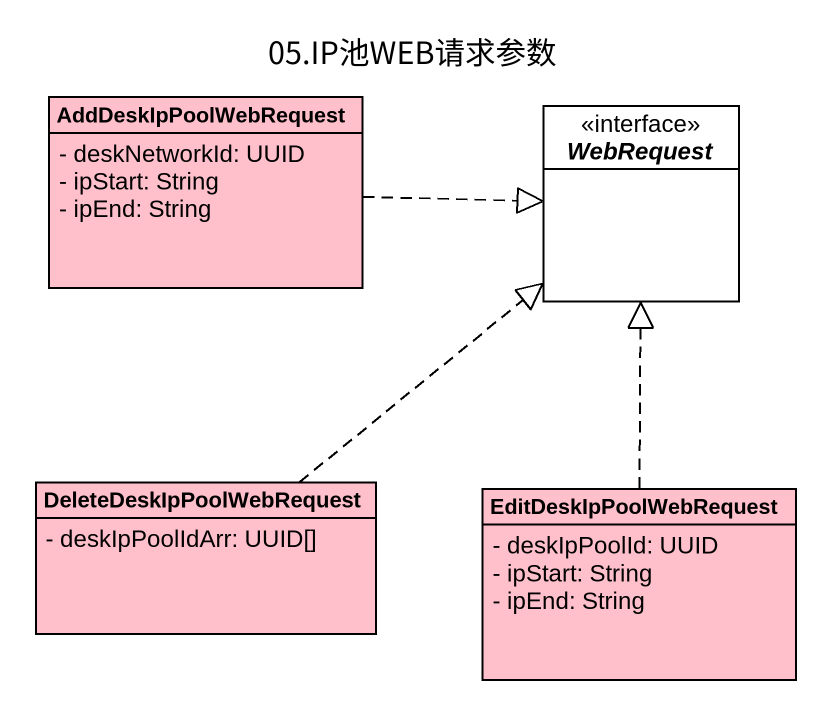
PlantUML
@startuml
title 05.IP池WEB请求参数
hide circle
hide empty members
skinparam classAttributeIconSize 0
class AddDeskIpPoolWebRequest #FFC0CB {
  - deskNetworkId: UUID
  - ipStart: String
  - ipEnd: String
}
interface WebRequest <<interface>> #FFFFFF
class DeleteDeskIpPoolWebRequest #FFC0CB {
  - deskIpPoolIdArr: UUID[]
}
class EditDeskIpPoolWebRequest #FFC0CB {
  - deskIpPoolId: UUID
  - ipStart: String
  - ipEnd: String
}
AddDeskIpPoolWebRequest .right.|> WebRequest
DeleteDeskIpPoolWebRequest .up.|> WebRequest
EditDeskIpPoolWebRequest .up.|> WebRequest
@enduml
